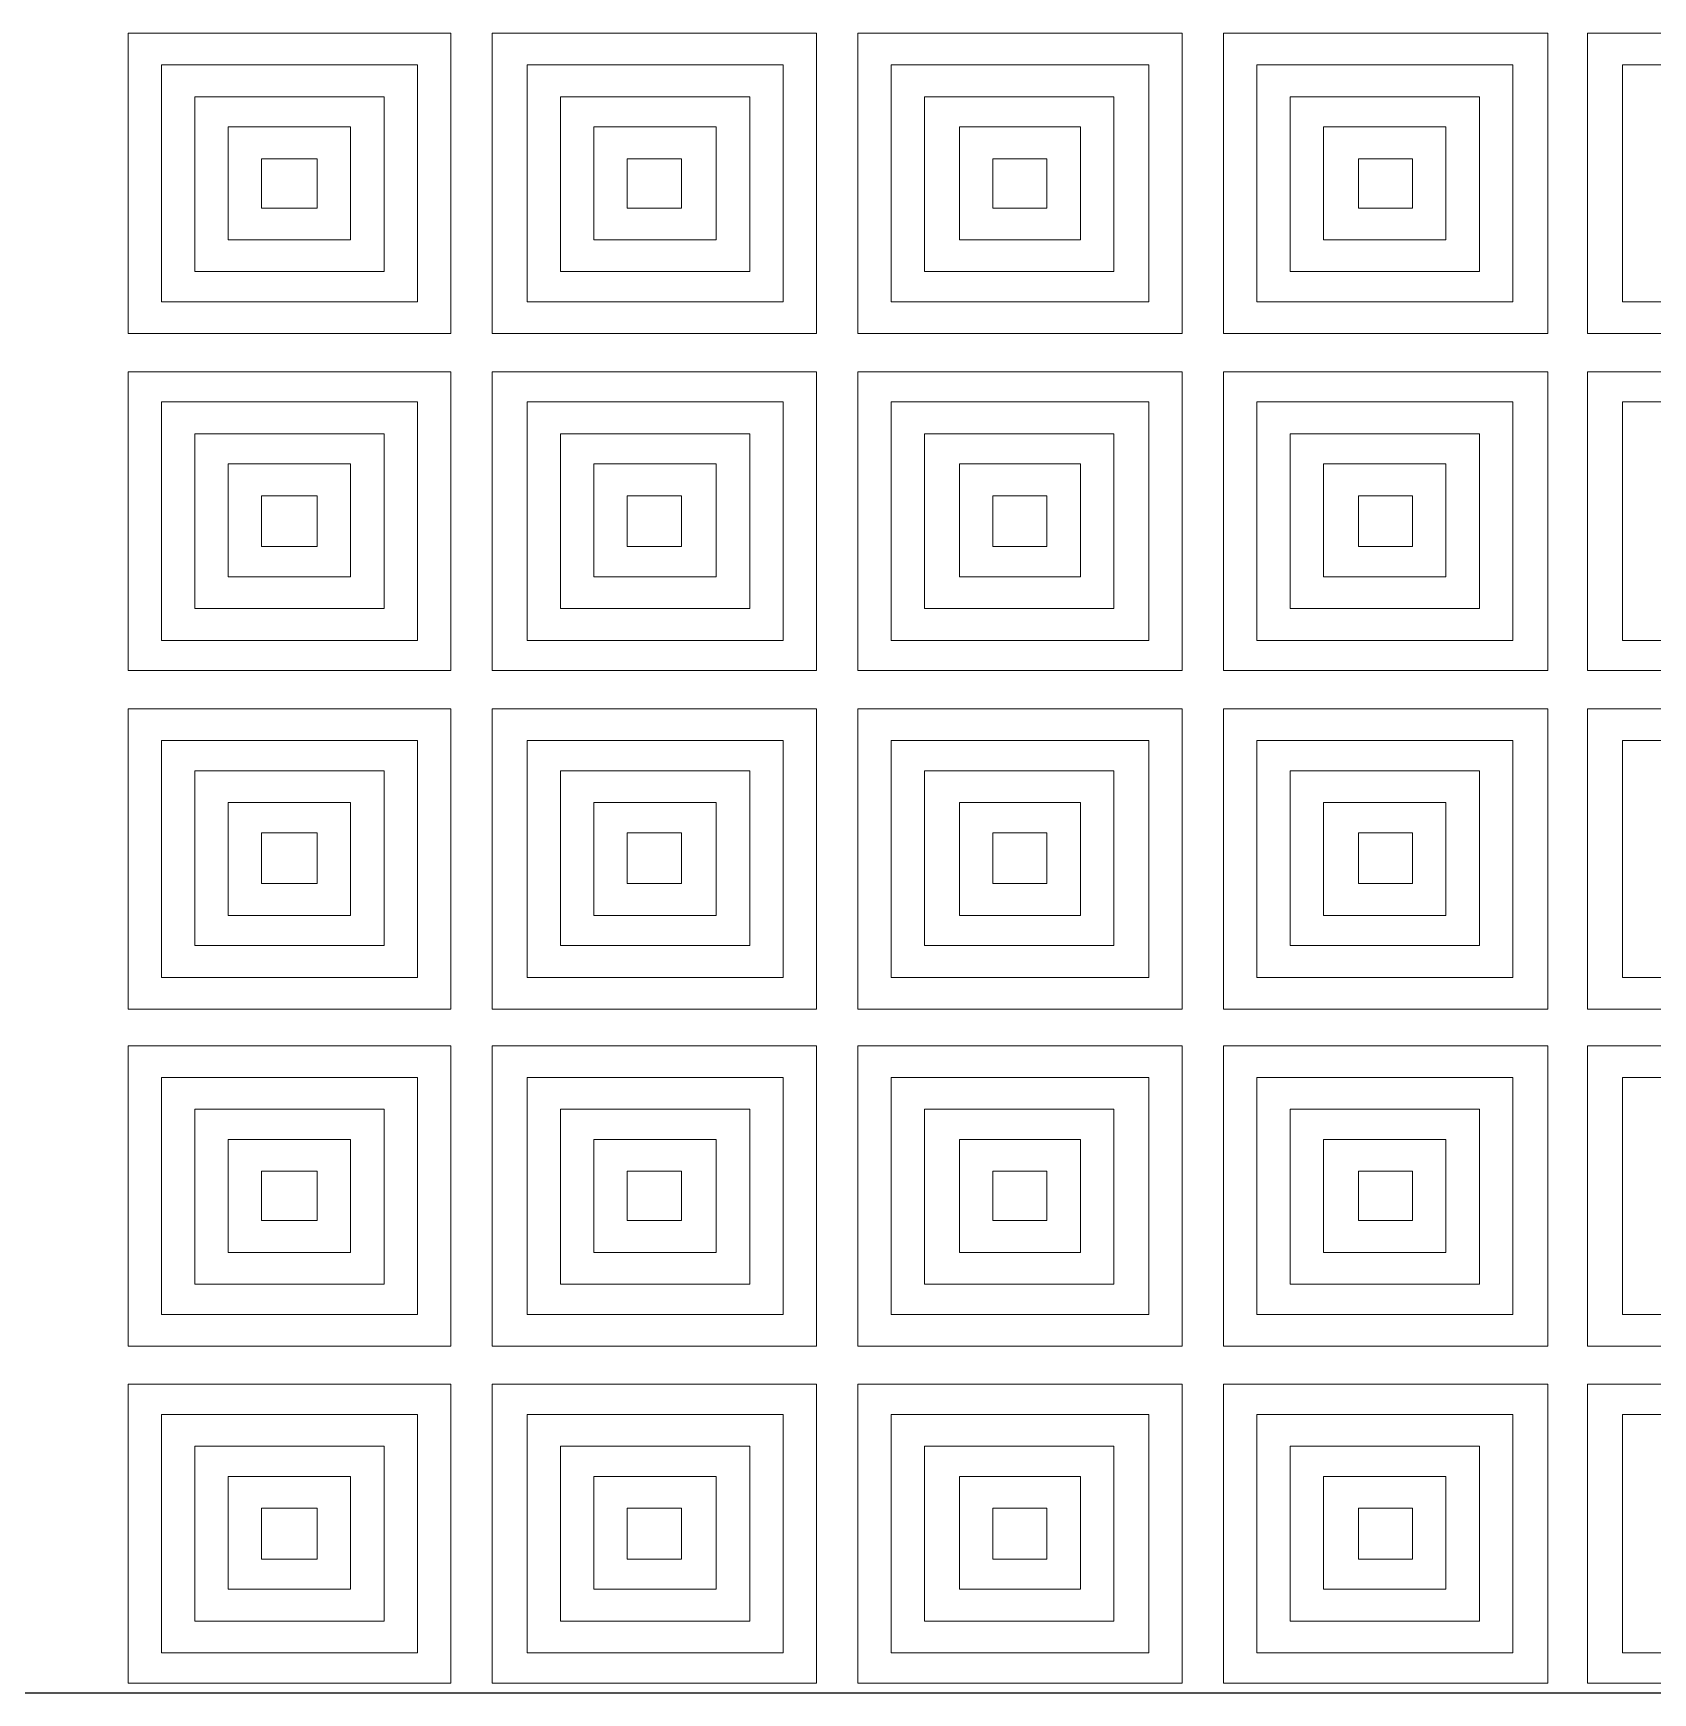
# Model space of a CAD drawing. Extents: x -66030 to 95157, y -13132 to 45879.
# Drawn here: x 8162 to 12142, y 24423 to 28501 of the extents above; entities that cross this region are included whole.
import ezdxf

# ---------------------------------------------------------------- set-up
doc = ezdxf.new("R2010")
doc.units = 0
doc.header["$LTSCALE"] = 100
doc.header["$MEASUREMENT"] = 0
doc.layers.get('0').update_dxf_attribs({"linetype": 'CONTINUOUS'})
doc.layers.add('3', color=11, linetype='CONTINUOUS')

msp = doc.modelspace()

# ---------------------------------------------------------------- linework, layer by layer
at = {"lineweight": 0}
for points in [[(8395.3, 28500.8), (9188.2, 28500.8), (9188.2, 27762.6), (8395.3, 27762.6), (8395.3, 28500.8)], [(9289.8, 28500.8), (10086.6, 28500.8), (10086.6, 27762.6), (9289.8, 27762.6), (9289.8, 28500.8)], [(10188.1, 28500.8), (10984.9, 28500.8), (10984.9, 27762.6), (10188.1, 27762.6), (10188.1, 28500.8)], [(11086.5, 28500.8), (11883.3, 28500.8), (11883.3, 27762.6), (11086.5, 27762.6), (11086.5, 28500.8)], [(11981, 28500.8), (12777.8, 28500.8), (12777.8, 27762.6), (11981, 27762.6), (11981, 28500.8)], [(8477.3, 28422.7), (9106.2, 28422.7), (9106.2, 27840.7), (8477.3, 27840.7), (8477.3, 28422.7)], [(9375.7, 28422.7), (10004.5, 28422.7), (10004.5, 27840.7), (9375.7, 27840.7), (9375.7, 28422.7)], [(10270.1, 28422.7), (10902.9, 28422.7), (10902.9, 27840.7), (10270.1, 27840.7), (10270.1, 28422.7)], [(11168.5, 28422.7), (11797.4, 28422.7), (11797.4, 27840.7), (11168.5, 27840.7), (11168.5, 28422.7)], [(12066.9, 28422.7), (12695.8, 28422.7), (12695.8, 27840.7), (12066.9, 27840.7), (12066.9, 28422.7)], [(8559.3, 28344.6), (9024.1, 28344.6), (9024.1, 27914.9), (8559.3, 27914.9), (8559.3, 28344.6)], [(9457.7, 28344.6), (9922.5, 28344.6), (9922.5, 27914.9), (9457.7, 27914.9), (9457.7, 28344.6)], [(10352.2, 28344.6), (10817, 28344.6), (10817, 27914.9), (10352.2, 27914.9), (10352.2, 28344.6)], [(11250.5, 28344.6), (11715.4, 28344.6), (11715.4, 27914.9), (11250.5, 27914.9), (11250.5, 28344.6)], [(8641.4, 28270.4), (8942.1, 28270.4), (8942.1, 27993), (8641.4, 27993), (8641.4, 28270.4)], [(9539.7, 28270.4), (9840.5, 28270.4), (9840.5, 27993), (9539.7, 27993), (9539.7, 28270.4)], [(10438.1, 28270.4), (10735, 28270.4), (10735, 27993), (10438.1, 27993), (10438.1, 28270.4)], [(11332.6, 28270.4), (11633.3, 28270.4), (11633.3, 27993), (11332.6, 27993), (11332.6, 28270.4)], [(8723.4, 28192.2), (8860.1, 28192.2), (8860.1, 28071.2), (8723.4, 28071.2), (8723.4, 28192.2)], [(9621.8, 28192.2), (9754.6, 28192.2), (9754.6, 28071.2), (9621.8, 28071.2), (9621.8, 28192.2)], [(10520.1, 28192.2), (10652.9, 28192.2), (10652.9, 28071.2), (10520.1, 28071.2), (10520.1, 28192.2)], [(11418.5, 28192.2), (11551.3, 28192.2), (11551.3, 28071.2), (11418.5, 28071.2), (11418.5, 28192.2)], [(8395.3, 27668.8), (9188.2, 27668.8), (9188.2, 26934.5), (8395.3, 26934.5), (8395.3, 27668.8)], [(9289.8, 27668.8), (10086.6, 27668.8), (10086.6, 26934.5), (9289.8, 26934.5), (9289.8, 27668.8)], [(10188.1, 27668.8), (10984.9, 27668.8), (10984.9, 26934.5), (10188.1, 26934.5), (10188.1, 27668.8)], [(11086.5, 27668.8), (11883.3, 27668.8), (11883.3, 26934.5), (11086.5, 26934.5), (11086.5, 27668.8)], [(11981, 27668.8), (12777.8, 27668.8), (12777.8, 26934.5), (11981, 26934.5), (11981, 27668.8)], [(8477.3, 27594.6), (9106.2, 27594.6), (9106.2, 27008.7), (8477.3, 27008.7), (8477.3, 27594.6)], [(9375.7, 27594.6), (10004.5, 27594.6), (10004.5, 27008.7), (9375.7, 27008.7), (9375.7, 27594.6)], [(10270.1, 27594.6), (10902.9, 27594.6), (10902.9, 27008.7), (10270.1, 27008.7), (10270.1, 27594.6)], [(11168.5, 27594.6), (11797.4, 27594.6), (11797.4, 27008.7), (11168.5, 27008.7), (11168.5, 27594.6)], [(12066.9, 27594.6), (12695.8, 27594.6), (12695.8, 27008.7), (12066.9, 27008.7), (12066.9, 27594.6)], [(8559.3, 27516.5), (9024.1, 27516.5), (9024.1, 27086.8), (8559.3, 27086.8), (8559.3, 27516.5)], [(9457.7, 27516.5), (9922.5, 27516.5), (9922.5, 27086.8), (9457.7, 27086.8), (9457.7, 27516.5)], [(10352.2, 27516.5), (10817, 27516.5), (10817, 27086.8), (10352.2, 27086.8), (10352.2, 27516.5)], [(11250.5, 27516.5), (11715.4, 27516.5), (11715.4, 27086.8), (11250.5, 27086.8), (11250.5, 27516.5)], [(8641.4, 27442.3), (8942.1, 27442.3), (8942.1, 27165), (8641.4, 27165), (8641.4, 27442.3)], [(9539.7, 27442.3), (9840.5, 27442.3), (9840.5, 27165), (9539.7, 27165), (9539.7, 27442.3)], [(10438.1, 27442.3), (10735, 27442.3), (10735, 27165), (10438.1, 27165), (10438.1, 27442.3)], [(11332.6, 27442.3), (11633.3, 27442.3), (11633.3, 27165), (11332.6, 27165), (11332.6, 27442.3)], [(8723.4, 27364.2), (8860.1, 27364.2), (8860.1, 27239.2), (8723.4, 27239.2), (8723.4, 27364.2)], [(9621.8, 27364.2), (9754.6, 27364.2), (9754.6, 27239.2), (9621.8, 27239.2), (9621.8, 27364.2)], [(10520.1, 27364.2), (10652.9, 27364.2), (10652.9, 27239.2), (10520.1, 27239.2), (10520.1, 27364.2)], [(11418.5, 27364.2), (11551.3, 27364.2), (11551.3, 27239.2), (11418.5, 27239.2), (11418.5, 27364.2)], [(8395.3, 26840.8), (9188.2, 26840.8), (9188.2, 26102.5), (8395.3, 26102.5), (8395.3, 26840.8)], [(9289.8, 26840.8), (10086.6, 26840.8), (10086.6, 26102.5), (9289.8, 26102.5), (9289.8, 26840.8)], [(10188.1, 26840.8), (10984.9, 26840.8), (10984.9, 26102.5), (10188.1, 26102.5), (10188.1, 26840.8)], [(11086.5, 26840.8), (11883.3, 26840.8), (11883.3, 26102.5), (11086.5, 26102.5), (11086.5, 26840.8)], [(11981, 26840.8), (12777.8, 26840.8), (12777.8, 26102.5), (11981, 26102.5), (11981, 26840.8)], [(8477.3, 26762.7), (9106.2, 26762.7), (9106.2, 26180.7), (8477.3, 26180.7), (8477.3, 26762.7)], [(9375.7, 26762.7), (10004.5, 26762.7), (10004.5, 26180.7), (9375.7, 26180.7), (9375.7, 26762.7)], [(10270.1, 26762.7), (10902.9, 26762.7), (10902.9, 26180.7), (10270.1, 26180.7), (10270.1, 26762.7)], [(11168.5, 26762.7), (11797.4, 26762.7), (11797.4, 26180.7), (11168.5, 26180.7), (11168.5, 26762.7)], [(12066.9, 26762.7), (12695.8, 26762.7), (12695.8, 26180.7), (12066.9, 26180.7), (12066.9, 26762.7)], [(8559.3, 26688.4), (9024.1, 26688.4), (9024.1, 26258.8), (8559.3, 26258.8), (8559.3, 26688.4)], [(9457.7, 26688.4), (9922.5, 26688.4), (9922.5, 26258.8), (9457.7, 26258.8), (9457.7, 26688.4)], [(10352.2, 26688.4), (10817, 26688.4), (10817, 26258.8), (10352.2, 26258.8), (10352.2, 26688.4)], [(11250.5, 26688.4), (11715.4, 26688.4), (11715.4, 26258.8), (11250.5, 26258.8), (11250.5, 26688.4)], [(8641.4, 26610.3), (8942.1, 26610.3), (8942.1, 26333), (8641.4, 26333), (8641.4, 26610.3)], [(9539.7, 26610.3), (9840.5, 26610.3), (9840.5, 26333), (9539.7, 26333), (9539.7, 26610.3)], [(10438.1, 26610.3), (10735, 26610.3), (10735, 26333), (10438.1, 26333), (10438.1, 26610.3)], [(11332.6, 26610.3), (11633.3, 26610.3), (11633.3, 26333), (11332.6, 26333), (11332.6, 26610.3)], [(8723.4, 26536.1), (8860.1, 26536.1), (8860.1, 26411.1), (8723.4, 26411.1), (8723.4, 26536.1)], [(9621.8, 26536.1), (9754.6, 26536.1), (9754.6, 26411.1), (9621.8, 26411.1), (9621.8, 26536.1)], [(10520.1, 26536.1), (10652.9, 26536.1), (10652.9, 26411.1), (10520.1, 26411.1), (10520.1, 26536.1)], [(11418.5, 26536.1), (11551.3, 26536.1), (11551.3, 26411.1), (11418.5, 26411.1), (11418.5, 26536.1)], [(8395.3, 26012.7), (9188.2, 26012.7), (9188.2, 25274.5), (8395.3, 25274.5), (8395.3, 26012.7)], [(9289.8, 26012.7), (10086.6, 26012.7), (10086.6, 25274.5), (9289.8, 25274.5), (9289.8, 26012.7)], [(10188.1, 26012.7), (10984.9, 26012.7), (10984.9, 25274.5), (10188.1, 25274.5), (10188.1, 26012.7)], [(11086.5, 26012.7), (11883.3, 26012.7), (11883.3, 25274.5), (11086.5, 25274.5), (11086.5, 26012.7)], [(11981, 26012.7), (12777.8, 26012.7), (12777.8, 25274.5), (11981, 25274.5), (11981, 26012.7)], [(8477.3, 25934.6), (9106.2, 25934.6), (9106.2, 25352.6), (8477.3, 25352.6), (8477.3, 25934.6)], [(9375.7, 25934.6), (10004.5, 25934.6), (10004.5, 25352.6), (9375.7, 25352.6), (9375.7, 25934.6)], [(10270.1, 25934.6), (10902.9, 25934.6), (10902.9, 25352.6), (10270.1, 25352.6), (10270.1, 25934.6)], [(11168.5, 25934.6), (11797.4, 25934.6), (11797.4, 25352.6), (11168.5, 25352.6), (11168.5, 25934.6)], [(12066.9, 25934.6), (12695.8, 25934.6), (12695.8, 25352.6), (12066.9, 25352.6), (12066.9, 25934.6)], [(8559.3, 25856.5), (9024.1, 25856.5), (9024.1, 25426.8), (8559.3, 25426.8), (8559.3, 25856.5)], [(9457.7, 25856.5), (9922.5, 25856.5), (9922.5, 25426.8), (9457.7, 25426.8), (9457.7, 25856.5)], [(10352.2, 25856.5), (10817, 25856.5), (10817, 25426.8), (10352.2, 25426.8), (10352.2, 25856.5)], [(11250.5, 25856.5), (11715.4, 25856.5), (11715.4, 25426.8), (11250.5, 25426.8), (11250.5, 25856.5)], [(8641.4, 25782.3), (8942.1, 25782.3), (8942.1, 25504.9), (8641.4, 25504.9), (8641.4, 25782.3)], [(9539.7, 25782.3), (9840.5, 25782.3), (9840.5, 25504.9), (9539.7, 25504.9), (9539.7, 25782.3)], [(10438.1, 25782.3), (10735, 25782.3), (10735, 25504.9), (10438.1, 25504.9), (10438.1, 25782.3)], [(11332.6, 25782.3), (11633.3, 25782.3), (11633.3, 25504.9), (11332.6, 25504.9), (11332.6, 25782.3)], [(8723.4, 25704.1), (8860.1, 25704.1), (8860.1, 25583), (8723.4, 25583), (8723.4, 25704.1)], [(9621.8, 25704.1), (9754.6, 25704.1), (9754.6, 25583), (9621.8, 25583), (9621.8, 25704.1)], [(10520.1, 25704.1), (10652.9, 25704.1), (10652.9, 25583), (10520.1, 25583), (10520.1, 25704.1)], [(11418.5, 25704.1), (11551.3, 25704.1), (11551.3, 25583), (11418.5, 25583), (11418.5, 25704.1)], [(8395.3, 25180.7), (9188.2, 25180.7), (9188.2, 24446.4), (8395.3, 24446.4), (8395.3, 25180.7)], [(9289.8, 25180.7), (10086.6, 25180.7), (10086.6, 24446.4), (9289.8, 24446.4), (9289.8, 25180.7)], [(10188.1, 25180.7), (10984.9, 25180.7), (10984.9, 24446.4), (10188.1, 24446.4), (10188.1, 25180.7)], [(11086.5, 25180.7), (11883.3, 25180.7), (11883.3, 24446.4), (11086.5, 24446.4), (11086.5, 25180.7)], [(11981, 25180.7), (12777.8, 25180.7), (12777.8, 24446.4), (11981, 24446.4), (11981, 25180.7)], [(8477.3, 25106.5), (9106.2, 25106.5), (9106.2, 24520.6), (8477.3, 24520.6), (8477.3, 25106.5)], [(9375.7, 25106.5), (10004.5, 25106.5), (10004.5, 24520.6), (9375.7, 24520.6), (9375.7, 25106.5)], [(10270.1, 25106.5), (10902.9, 25106.5), (10902.9, 24520.6), (10270.1, 24520.6), (10270.1, 25106.5)], [(11168.5, 25106.5), (11797.4, 25106.5), (11797.4, 24520.6), (11168.5, 24520.6), (11168.5, 25106.5)], [(12066.9, 25106.5), (12695.8, 25106.5), (12695.8, 24520.6), (12066.9, 24520.6), (12066.9, 25106.5)], [(8559.3, 25028.4), (9024.1, 25028.4), (9024.1, 24598.7), (8559.3, 24598.7), (8559.3, 25028.4)], [(9457.7, 25028.4), (9922.5, 25028.4), (9922.5, 24598.7), (9457.7, 24598.7), (9457.7, 25028.4)], [(10352.2, 25028.4), (10817, 25028.4), (10817, 24598.7), (10352.2, 24598.7), (10352.2, 25028.4)], [(11250.5, 25028.4), (11715.4, 25028.4), (11715.4, 24598.7), (11250.5, 24598.7), (11250.5, 25028.4)], [(8641.4, 24954.2), (8942.1, 24954.2), (8942.1, 24676.9), (8641.4, 24676.9), (8641.4, 24954.2)], [(9539.7, 24954.2), (9840.5, 24954.2), (9840.5, 24676.9), (9539.7, 24676.9), (9539.7, 24954.2)], [(10438.1, 24954.2), (10735, 24954.2), (10735, 24676.9), (10438.1, 24676.9), (10438.1, 24954.2)], [(11332.6, 24954.2), (11633.3, 24954.2), (11633.3, 24676.9), (11332.6, 24676.9), (11332.6, 24954.2)], [(8723.4, 24876.1), (8860.1, 24876.1), (8860.1, 24751.1), (8723.4, 24751.1), (8723.4, 24876.1)], [(9621.8, 24876.1), (9754.6, 24876.1), (9754.6, 24751.1), (9621.8, 24751.1), (9621.8, 24876.1)], [(10520.1, 24876.1), (10652.9, 24876.1), (10652.9, 24751.1), (10520.1, 24751.1), (10520.1, 24876.1)], [(11418.5, 24876.1), (11551.3, 24876.1), (11551.3, 24751.1), (11418.5, 24751.1), (11418.5, 24876.1)]]:
    msp.add_lwpolyline(points, close=True, dxfattribs=at)
at = {"layer": '3'}
msp.add_line((-66009.4, 24422.6), (95156.9, 24422.6), dxfattribs=at)

doc.saveas('drawing.dxf')
